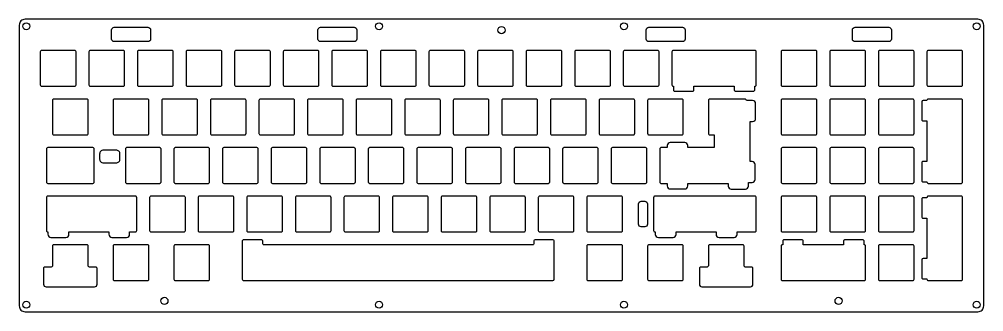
# Model space of a CAD drawing. Header units: millimetres. Extents: x 33 to 851, y 150 to 401.
# Drawn here: x 33.3 to 411.5, y 286.2 to 400.9 of the extents above; entities that cross this region are included whole.
import ezdxf

# ---------------------------------------------------------------- set-up
doc = ezdxf.new("R2010")
doc.units = ezdxf.units.MM

msp = doc.modelspace()

# ---------------------------------------------------------------- linework, layer by layer
at = {"color": 1}
for p, q in [((242.56, 314.43), (235.56, 314.43)), ((243.06, 298.93), (243.06, 313.93)), ((128.26, 298.43), (235.56, 298.43)), ((235.56, 298.43), (242.56, 298.43))]:
    msp.add_line(p, q, dxfattribs=at)
at = {"color": 7, "linetype": 'Continuous', "lineweight": 25}
for points in [[(409.22, 400.88), (35.56, 400.88, 0.414214), (33.31, 398.63), (33.31, 288.43, 0.414214), (35.56, 286.18), (409.22, 286.18, 0.414214), (411.47, 288.43), (411.47, 398.63, 0.414214)], [(84.78, 396.75), (84.78, 393.13, -0.414214), (83.78, 392.13), (70.52, 392.13, -0.414214), (69.52, 393.13), (69.52, 396.75, -0.414214), (70.52, 397.75), (83.78, 397.75, -0.414214)], [(165.67, 396.75), (165.67, 393.13, -0.414214), (164.67, 392.13), (151.41, 392.13, -0.414214), (150.41, 393.13), (150.41, 396.75, -0.414214), (151.41, 397.75), (164.67, 397.75, -0.414214)], [(294.38, 396.75), (294.38, 393.13, -0.414214), (293.38, 392.13), (280.12, 392.13, -0.414214), (279.12, 393.13), (279.12, 396.75, -0.414214), (280.12, 397.75), (293.38, 397.75, -0.414214)], [(375.27, 396.75), (375.27, 393.13, -0.414214), (374.27, 392.13), (361.01, 392.13, -0.414214), (360.01, 393.13), (360.01, 396.75, -0.414214), (361.01, 397.75), (374.27, 397.75, -0.414214)]]:
    msp.add_lwpolyline(points, format="xyb", close=True, dxfattribs=at)
at = {"color": 1}
for points in [[(41.56, 375.13, 0.414214), (42.06, 374.63), (55.06, 374.63, 0.414214), (55.56, 375.13), (55.56, 388.13, 0.414214), (55.06, 388.63), (42.06, 388.63, 0.414214), (41.56, 388.13)], [(60.61, 375.13, 0.414214), (61.11, 374.63), (74.11, 374.63, 0.414214), (74.61, 375.13), (74.61, 388.13, 0.414214), (74.11, 388.63), (61.11, 388.63, 0.414214), (60.61, 388.13)], [(79.66, 375.13, 0.414214), (80.16, 374.63), (93.16, 374.63, 0.414214), (93.66, 375.13), (93.66, 388.13, 0.414214), (93.16, 388.63), (80.16, 388.63, 0.414214), (79.66, 388.13)], [(98.71, 375.13, 0.414214), (99.21, 374.63), (112.21, 374.63, 0.414214), (112.71, 375.13), (112.71, 388.13, 0.414214), (112.21, 388.63), (99.21, 388.63, 0.414214), (98.71, 388.13)], [(117.76, 375.13, 0.414214), (118.26, 374.63), (131.26, 374.63, 0.414214), (131.76, 375.13), (131.76, 388.13, 0.414214), (131.26, 388.63), (118.26, 388.63, 0.414214), (117.76, 388.13)], [(136.81, 375.13, 0.414214), (137.31, 374.63), (150.31, 374.63, 0.414214), (150.81, 375.13), (150.81, 388.13, 0.414214), (150.31, 388.63), (137.31, 388.63, 0.414214), (136.81, 388.13)], [(155.86, 375.13, 0.414214), (156.36, 374.63), (169.36, 374.63, 0.414214), (169.86, 375.13), (169.86, 388.13, 0.414214), (169.36, 388.63), (156.36, 388.63, 0.414214), (155.86, 388.13)], [(174.91, 375.13, 0.414214), (175.41, 374.63), (188.41, 374.63, 0.414214), (188.91, 375.13), (188.91, 388.13, 0.414214), (188.41, 388.63), (175.41, 388.63, 0.414214), (174.91, 388.13)], [(193.96, 375.13, 0.414214), (194.46, 374.63), (207.46, 374.63, 0.414214), (207.96, 375.13), (207.96, 388.13, 0.414214), (207.46, 388.63), (194.46, 388.63, 0.414214), (193.96, 388.13)], [(213.01, 375.13, 0.414214), (213.51, 374.63), (226.51, 374.63, 0.414214), (227.01, 375.13), (227.01, 388.13, 0.414214), (226.51, 388.63), (213.51, 388.63, 0.414214), (213.01, 388.13)], [(232.06, 375.13, 0.414214), (232.56, 374.63), (245.56, 374.63, 0.414214), (246.06, 375.13), (246.06, 388.13, 0.414214), (245.56, 388.63), (232.56, 388.63, 0.414214), (232.06, 388.13)], [(251.11, 375.13, 0.414214), (251.61, 374.63), (264.61, 374.63, 0.414214), (265.11, 375.13), (265.11, 388.13, 0.414214), (264.61, 388.63), (251.61, 388.63, 0.414214), (251.11, 388.13)], [(270.16, 375.13, 0.414214), (270.66, 374.63), (283.66, 374.63, 0.414214), (284.16, 375.13), (284.16, 388.13, 0.414214), (283.66, 388.63), (270.66, 388.63, 0.414214), (270.16, 388.13)], [(321.67, 374.63), (321.76, 374.63, 0.414214), (322.26, 375.13), (322.26, 388.13, 0.414214), (321.76, 388.63), (289.71, 388.63, 0.414214), (289.21, 388.13), (289.21, 375.13, 0.414214), (289.71, 374.63), (289.8, 374.63), (289.8, 373.13, 0.414214), (290.3, 372.63), (297.3, 372.63, 0.414214), (297.8, 373.13), (297.8, 374.63), (313.67, 374.63), (313.67, 373.13, 0.414214), (314.17, 372.63), (321.17, 372.63, 0.414214), (321.67, 373.13)], [(46.32, 356.08, 0.414214), (46.82, 355.58), (59.82, 355.58, 0.414214), (60.32, 356.08), (60.32, 369.08, 0.414214), (59.82, 369.58), (46.82, 369.58, 0.414214), (46.32, 369.08)], [(70.14, 356.08, 0.414214), (70.64, 355.58), (83.64, 355.58, 0.414214), (84.14, 356.08), (84.14, 369.08, 0.414214), (83.64, 369.58), (70.64, 369.58, 0.414214), (70.14, 369.08)], [(89.19, 356.08, 0.414214), (89.69, 355.58), (102.69, 355.58, 0.414214), (103.19, 356.08), (103.19, 369.08, 0.414214), (102.69, 369.58), (89.69, 369.58, 0.414214), (89.19, 369.08)], [(108.24, 356.08, 0.414214), (108.74, 355.58), (121.74, 355.58, 0.414214), (122.24, 356.08), (122.24, 369.08, 0.414214), (121.74, 369.58), (108.74, 369.58, 0.414214), (108.24, 369.08)], [(127.29, 356.08, 0.414214), (127.79, 355.58), (140.79, 355.58, 0.414214), (141.29, 356.08), (141.29, 369.08, 0.414214), (140.79, 369.58), (127.79, 369.58, 0.414214), (127.29, 369.08)], [(146.34, 356.08, 0.414214), (146.84, 355.58), (159.84, 355.58, 0.414214), (160.34, 356.08), (160.34, 369.08, 0.414214), (159.84, 369.58), (146.84, 369.58, 0.414214), (146.34, 369.08)], [(165.39, 356.08, 0.414214), (165.89, 355.58), (178.89, 355.58, 0.414214), (179.39, 356.08), (179.39, 369.08, 0.414214), (178.89, 369.58), (165.89, 369.58, 0.414214), (165.39, 369.08)], [(184.44, 356.08, 0.414214), (184.94, 355.58), (197.94, 355.58, 0.414214), (198.44, 356.08), (198.44, 369.08, 0.414214), (197.94, 369.58), (184.94, 369.58, 0.414214), (184.44, 369.08)], [(203.49, 356.08, 0.414214), (203.99, 355.58), (216.99, 355.58, 0.414214), (217.49, 356.08), (217.49, 369.08, 0.414214), (216.99, 369.58), (203.99, 369.58, 0.414214), (203.49, 369.08)], [(222.54, 356.08, 0.414214), (223.04, 355.58), (236.04, 355.58, 0.414214), (236.54, 356.08), (236.54, 369.08, 0.414214), (236.04, 369.58), (223.04, 369.58, 0.414214), (222.54, 369.08)], [(241.59, 356.08, 0.414214), (242.09, 355.58), (255.09, 355.58, 0.414214), (255.59, 356.08), (255.59, 369.08, 0.414214), (255.09, 369.58), (242.09, 369.58, 0.414214), (241.59, 369.08)], [(260.64, 356.08, 0.414214), (261.14, 355.58), (274.14, 355.58, 0.414214), (274.64, 356.08), (274.64, 369.08, 0.414214), (274.14, 369.58), (261.14, 369.58, 0.414214), (260.64, 369.08)], [(279.69, 356.08, 0.414214), (280.19, 355.58), (293.19, 355.58, 0.414214), (293.69, 356.08), (293.69, 369.08, 0.414214), (293.19, 369.58), (280.19, 369.58, 0.414214), (279.69, 369.08)], [(305.8, 355.58), (305.8, 350.53), (295.42, 350.53), (295.42, 351.36, 0.414214), (294.22, 352.56), (288.55, 352.56, 0.414214), (287.35, 351.36), (287.35, 350.53), (284.92, 350.53, 0.414214), (284.42, 350.03), (284.42, 337.03, 0.414214), (284.92, 336.53), (287.35, 336.53), (287.35, 335.51, 0.414214), (288.55, 334.31), (294.28, 334.31, 0.414214), (295.48, 335.51), (295.48, 336.53), (311.26, 336.53), (311.26, 335.48, 0.414214), (312.46, 334.28), (318.05, 334.28, 0.414214), (319.25, 335.48), (319.25, 336.9), (320.64, 336.9, 0.414214), (321.84, 338.1), (321.84, 343.87, 0.414214), (320.64, 345.07), (319.93, 345.07), (319.93, 360.76), (320.84, 360.76, 0.414214), (322.04, 361.96), (322.04, 367.78, 0.414214), (320.84, 368.98), (318.4, 368.98), (318.4, 369.08, 0.414214), (317.9, 369.58), (304, 369.58, 0.414214), (303.5, 369.08), (303.5, 356.08, 0.414214), (304, 355.58)], [(43.94, 337.03, 0.414214), (44.44, 336.53), (62.21, 336.53, 0.414214), (62.71, 337.03), (62.71, 350.03, 0.414214), (62.21, 350.53), (44.44, 350.53, 0.414214), (43.94, 350.03)], [(64.8, 346.03, 0.414214), (66.3, 344.53), (71.3, 344.53, 0.414214), (72.8, 346.03), (72.8, 348.03, 0.414214), (71.3, 349.53), (66.3, 349.53, 0.414214), (64.8, 348.03)], [(74.9, 337.03, 0.414214), (75.4, 336.53), (88.4, 336.53, 0.414214), (88.9, 337.03), (88.9, 350.03, 0.414214), (88.4, 350.53), (75.4, 350.53, 0.414214), (74.9, 350.03)], [(93.95, 337.03, 0.414214), (94.45, 336.53), (107.45, 336.53, 0.414214), (107.95, 337.03), (107.95, 350.03, 0.414214), (107.45, 350.53), (94.45, 350.53, 0.414214), (93.95, 350.03)], [(113, 337.03, 0.414214), (113.5, 336.53), (126.5, 336.53, 0.414214), (127, 337.03), (127, 350.03, 0.414214), (126.5, 350.53), (113.5, 350.53, 0.414214), (113, 350.03)], [(132.05, 337.03, 0.414214), (132.55, 336.53), (145.55, 336.53, 0.414214), (146.05, 337.03), (146.05, 350.03, 0.414214), (145.55, 350.53), (132.55, 350.53, 0.414214), (132.05, 350.03)], [(151.1, 337.03, 0.414214), (151.6, 336.53), (164.6, 336.53, 0.414214), (165.1, 337.03), (165.1, 350.03, 0.414214), (164.6, 350.53), (151.6, 350.53, 0.414214), (151.1, 350.03)], [(170.15, 337.03, 0.414214), (170.65, 336.53), (183.65, 336.53, 0.414214), (184.15, 337.03), (184.15, 350.03, 0.414214), (183.65, 350.53), (170.65, 350.53, 0.414214), (170.15, 350.03)], [(189.2, 337.03, 0.414214), (189.7, 336.53), (202.7, 336.53, 0.414214), (203.2, 337.03), (203.2, 350.03, 0.414214), (202.7, 350.53), (189.7, 350.53, 0.414214), (189.2, 350.03)], [(208.25, 337.03, 0.414214), (208.75, 336.53), (221.75, 336.53, 0.414214), (222.25, 337.03), (222.25, 350.03, 0.414214), (221.75, 350.53), (208.75, 350.53, 0.414214), (208.25, 350.03)], [(227.3, 337.03, 0.414214), (227.8, 336.53), (240.8, 336.53, 0.414214), (241.3, 337.03), (241.3, 350.03, 0.414214), (240.8, 350.53), (227.8, 350.53, 0.414214), (227.3, 350.03)], [(246.35, 337.03, 0.414214), (246.85, 336.53), (259.85, 336.53, 0.414214), (260.35, 337.03), (260.35, 350.03, 0.414214), (259.85, 350.53), (246.85, 350.53, 0.414214), (246.35, 350.03)], [(265.4, 337.03, 0.414214), (265.9, 336.53), (278.9, 336.53, 0.414214), (279.4, 337.03), (279.4, 350.03, 0.414214), (278.9, 350.53), (265.9, 350.53, 0.414214), (265.4, 350.03)], [(52.77, 317.48), (68.45, 317.48), (68.45, 316.53, 0.414214), (69.65, 315.33), (75.36, 315.33, 0.414214), (76.56, 316.53), (76.56, 317.48), (78.87, 317.48, 0.414214), (79.37, 317.98), (79.37, 330.98, 0.414214), (78.87, 331.48), (44.44, 331.48, 0.414214), (43.94, 330.98), (43.94, 317.98, 0.414214), (44.44, 317.48), (44.51, 317.48), (44.51, 316.53, 0.414214), (45.71, 315.33), (51.57, 315.33, 0.414214), (52.77, 316.53)], [(84.42, 317.98, 0.414214), (84.92, 317.48), (97.92, 317.48, 0.414214), (98.42, 317.98), (98.42, 330.98, 0.414214), (97.92, 331.48), (84.92, 331.48, 0.414214), (84.42, 330.98)], [(103.47, 317.98, 0.414214), (103.97, 317.48), (116.97, 317.48, 0.414214), (117.47, 317.98), (117.47, 330.98, 0.414214), (116.97, 331.48), (103.97, 331.48, 0.414214), (103.47, 330.98)], [(122.52, 317.98, 0.414214), (123.02, 317.48), (136.02, 317.48, 0.414214), (136.52, 317.98), (136.52, 330.98, 0.414214), (136.02, 331.48), (123.02, 331.48, 0.414214), (122.52, 330.98)], [(141.57, 317.98, 0.414214), (142.07, 317.48), (155.07, 317.48, 0.414214), (155.57, 317.98), (155.57, 330.98, 0.414214), (155.07, 331.48), (142.07, 331.48, 0.414214), (141.57, 330.98)], [(160.62, 317.98, 0.414214), (161.12, 317.48), (174.12, 317.48, 0.414214), (174.62, 317.98), (174.62, 330.98, 0.414214), (174.12, 331.48), (161.12, 331.48, 0.414214), (160.62, 330.98)], [(179.67, 317.98, 0.414214), (180.17, 317.48), (193.17, 317.48, 0.414214), (193.67, 317.98), (193.67, 330.98, 0.414214), (193.17, 331.48), (180.17, 331.48, 0.414214), (179.67, 330.98)], [(198.72, 317.98, 0.414214), (199.22, 317.48), (212.22, 317.48, 0.414214), (212.72, 317.98), (212.72, 330.98, 0.414214), (212.22, 331.48), (199.22, 331.48, 0.414214), (198.72, 330.98)], [(217.77, 317.98, 0.414214), (218.27, 317.48), (231.27, 317.48, 0.414214), (231.77, 317.98), (231.77, 330.98, 0.414214), (231.27, 331.48), (218.27, 331.48, 0.414214), (217.77, 330.98)], [(236.82, 317.98, 0.414214), (237.32, 317.48), (250.32, 317.48, 0.414214), (250.82, 317.98), (250.82, 330.98, 0.414214), (250.32, 331.48), (237.32, 331.48, 0.414214), (236.82, 330.98)], [(255.87, 317.98, 0.414214), (256.37, 317.48), (269.37, 317.48, 0.414214), (269.87, 317.98), (269.87, 330.98, 0.414214), (269.37, 331.48), (256.37, 331.48, 0.414214), (255.87, 330.98)], [(322.26, 330.98, 0.414214), (321.76, 331.48), (282.54, 331.48, 0.414214), (282.04, 330.98), (282.04, 317.98, 0.414368), (282.54, 317.48), (282.7, 317.48), (282.7, 316.48, 0.414214), (283.9, 315.28), (289.65, 315.28, 0.414214), (290.85, 316.48), (290.85, 317.48), (306.51, 317.48), (306.51, 316.48, 0.414214), (307.71, 315.28), (313.56, 315.28, 0.414214), (314.76, 316.48), (314.76, 317.48), (321.76, 317.48, 0.414214), (322.26, 317.98)], [(63.82, 296.93), (63.82, 303.2, 0.414214), (63.32, 303.7), (60.82, 303.7, -0.414214), (60.32, 304.2), (60.32, 311.93, 0.414214), (59.82, 312.43), (46.82, 312.43, 0.414214), (46.32, 311.93), (46.32, 304.2, -0.414214), (45.82, 303.7), (43.32, 303.7, 0.414214), (42.82, 303.2), (42.82, 296.93, 0.414214), (43.82, 295.93), (62.82, 295.93, 0.414214)], [(70.14, 298.93, 0.414214), (70.64, 298.43), (83.64, 298.43, 0.414214), (84.14, 298.93), (84.14, 311.93, 0.414214), (83.64, 312.43), (70.64, 312.43, 0.414214), (70.14, 311.93)], [(93.95, 298.93, 0.414214), (94.45, 298.43), (107.45, 298.43, 0.414214), (107.95, 298.93), (107.95, 311.93, 0.414214), (107.45, 312.43), (94.45, 312.43, 0.414214), (93.95, 311.93)], [(256.37, 312.43, 0.414214), (255.87, 311.93), (255.87, 298.93, 0.414214), (256.37, 298.43), (269.37, 298.43, 0.414214), (269.87, 298.93), (269.87, 311.93, 0.414214), (269.37, 312.43)], [(280.19, 312.43, 0.414214), (279.69, 311.93), (279.69, 298.93, 0.414214), (280.19, 298.43), (293.19, 298.43, 0.414214), (293.69, 298.93), (293.69, 311.93, 0.414214), (293.19, 312.43)], [(321, 296.93), (321, 303.2, 0.414214), (320.5, 303.7), (318, 303.7, -0.414214), (317.5, 304.2), (317.5, 311.93, 0.414214), (317, 312.43), (304, 312.43, 0.414214), (303.5, 311.93), (303.5, 304.2, -0.414214), (303, 303.7), (300.5, 303.7, 0.414214), (300, 303.2), (300, 296.93, 0.414214), (301, 295.93), (320, 295.93, 0.414214)]]:
    msp.add_lwpolyline(points, format="xyb", close=True, dxfattribs=at)
at = {"color": 2}
for points in [[(345.57, 388.63), (332.57, 388.63, 0.414214), (332.07, 388.13), (332.07, 375.13, 0.414214), (332.57, 374.63), (345.57, 374.63, 0.414214), (346.07, 375.13), (346.07, 388.13, 0.414214)], [(364.62, 374.63, 0.414214), (365.12, 375.13), (365.12, 388.13, 0.414214), (364.62, 388.63), (351.62, 388.63, 0.414214), (351.12, 388.13), (351.12, 375.13, 0.414214), (351.62, 374.63)], [(370.67, 374.63), (383.67, 374.63, 0.414214), (384.17, 375.13), (384.17, 388.13, 0.414214), (383.67, 388.63), (370.67, 388.63, 0.414214), (370.17, 388.13), (370.17, 375.13, 0.414214)], [(389.72, 374.63), (402.72, 374.63, 0.414214), (403.22, 375.13), (403.22, 388.13, 0.414214), (402.72, 388.63), (389.72, 388.63, 0.414214), (389.22, 388.13), (389.22, 375.13, 0.414214)], [(332.57, 369.58, 0.414214), (332.07, 369.08), (332.07, 356.08, 0.414214), (332.57, 355.58), (345.57, 355.58, 0.414214), (346.07, 356.08), (346.07, 369.08, 0.414214), (345.57, 369.58)], [(364.62, 355.58, 0.414214), (365.12, 356.08), (365.12, 369.08, 0.414214), (364.62, 369.58), (351.62, 369.58, 0.414214), (351.12, 369.08), (351.12, 356.08, 0.414214), (351.62, 355.58)], [(370.67, 369.58, 0.414214), (370.17, 369.08), (370.17, 356.08, 0.414214), (370.67, 355.58), (383.67, 355.58, 0.414214), (384.17, 356.08), (384.17, 369.08, 0.414214), (383.67, 369.58)], [(389.22, 345.11), (387.72, 345.11, 0.414214), (387.22, 344.61), (387.22, 337.61, 0.414214), (387.72, 337.11), (389.22, 337.11), (389.22, 337.03, 0.414214), (389.72, 336.53), (402.72, 336.53, 0.414214), (403.22, 337.03), (403.22, 369.08, 0.414214), (402.72, 369.58), (389.72, 369.58, 0.414214), (389.22, 369.08), (389.22, 368.99), (387.72, 368.99, 0.414214), (387.22, 368.49), (387.22, 361.49, 0.414214), (387.72, 360.99), (389.22, 360.99)], [(332.57, 350.53, 0.414214), (332.07, 350.03), (332.07, 337.03, 0.414214), (332.57, 336.53), (345.57, 336.53, 0.414214), (346.07, 337.03), (346.07, 350.03, 0.414214), (345.57, 350.53)], [(351.62, 350.53, 0.414214), (351.12, 350.03), (351.12, 337.03, 0.414214), (351.62, 336.53), (364.62, 336.53, 0.414214), (365.12, 337.03), (365.12, 350.03, 0.414214), (364.62, 350.53)], [(370.17, 337.03, 0.414214), (370.67, 336.53), (383.67, 336.53, 0.414214), (384.17, 337.03), (384.17, 350.03, 0.414214), (383.67, 350.53), (370.67, 350.53, 0.414214), (370.17, 350.03)], [(345.57, 331.48), (332.57, 331.48, 0.414214), (332.07, 330.98), (332.07, 317.98, 0.414214), (332.57, 317.48), (345.57, 317.48, 0.414214), (346.07, 317.98), (346.07, 330.98, 0.414214)], [(351.12, 317.98, 0.414214), (351.62, 317.48), (364.62, 317.48, 0.414214), (365.12, 317.98), (365.12, 330.98, 0.414214), (364.62, 331.48), (351.62, 331.48, 0.414214), (351.12, 330.98)], [(383.67, 331.48), (370.67, 331.48, 0.414214), (370.17, 330.98), (370.17, 317.98, 0.414214), (370.67, 317.48), (383.67, 317.48, 0.414214), (384.17, 317.98), (384.17, 330.98, 0.414214)], [(389.22, 298.93, 0.414214), (389.72, 298.43), (402.72, 298.43, 0.414214), (403.22, 298.93), (403.22, 330.98, 0.414214), (402.72, 331.48), (389.72, 331.48, 0.414214), (389.22, 330.98), (389.22, 330.89), (387.72, 330.89, 0.414214), (387.22, 330.39), (387.22, 323.39, 0.414214), (387.72, 322.89), (389.22, 322.89), (389.22, 307.01), (387.72, 307.01, 0.414214), (387.22, 306.51), (387.22, 299.51, 0.414214), (387.72, 299.01), (389.22, 299.01)], [(332.57, 298.43), (364.62, 298.43, 0.414214), (365.12, 298.93), (365.12, 311.93, 0.414214), (364.62, 312.43), (364.54, 312.43), (364.54, 313.93, 0.414214), (364.04, 314.43), (357.04, 314.43, 0.414214), (356.54, 313.93), (356.54, 312.43), (340.66, 312.43), (340.66, 313.93, 0.414214), (340.16, 314.43), (333.16, 314.43, 0.414214), (332.66, 313.93), (332.66, 312.43), (332.57, 312.43, 0.414214), (332.07, 311.93), (332.07, 298.93, 0.414214)], [(370.17, 298.93, 0.414214), (370.67, 298.43), (383.67, 298.43, 0.414214), (384.17, 298.93), (384.17, 311.93, 0.414214), (383.67, 312.43), (370.67, 312.43, 0.414214), (370.17, 311.93)]]:
    msp.add_lwpolyline(points, format="xyb", close=True, dxfattribs=at)
msp.add_lwpolyline([(277.12, 329.48), (278.62, 329.48, -0.414214), (279.62, 328.48), (279.62, 320.48, -0.414214), (278.62, 319.48), (277.12, 319.48, -0.414214), (276.12, 320.48), (276.12, 328.48, -0.414214)], format="xyb", close=True)
at = {"color": 1}
msp.add_lwpolyline([(235.06, 313.93), (235.06, 312.93, -0.414214), (234.56, 312.43), (129.26, 312.43, -0.414214), (128.76, 312.93), (128.76, 313.93, 0.414214), (128.26, 314.43), (121.26, 314.43, 0.414214), (120.76, 313.93), (120.76, 298.93, 0.414214), (121.26, 298.43), (128.26, 298.43)], format="xyb", dxfattribs=at)
at = {"color": 7, "linetype": 'Continuous', "lineweight": 25}
for centre, radius in [((36.06, 398.13), 1.35), ((174.39, 398.13), 1.35), ((222.39, 396.63), 1.4), ((270.39, 398.13), 1.35), ((408.72, 398.13), 1.35), ((90.21, 290.43), 1.4), ((354.57, 290.43), 1.4), ((36.06, 288.93), 1.35), ((174.39, 288.93), 1.35), ((270.39, 288.93), 1.35), ((408.72, 288.93), 1.35)]:
    msp.add_circle(centre, radius, dxfattribs=at)
at = {"color": 1}
for centre, start, end in [((235.56, 313.93), 90, 180), ((242.56, 313.93), 0, 90), ((242.56, 298.93), 270, 360)]:
    msp.add_arc(centre, 0.5, start, end, dxfattribs=at)

doc.saveas('drawing.dxf')
